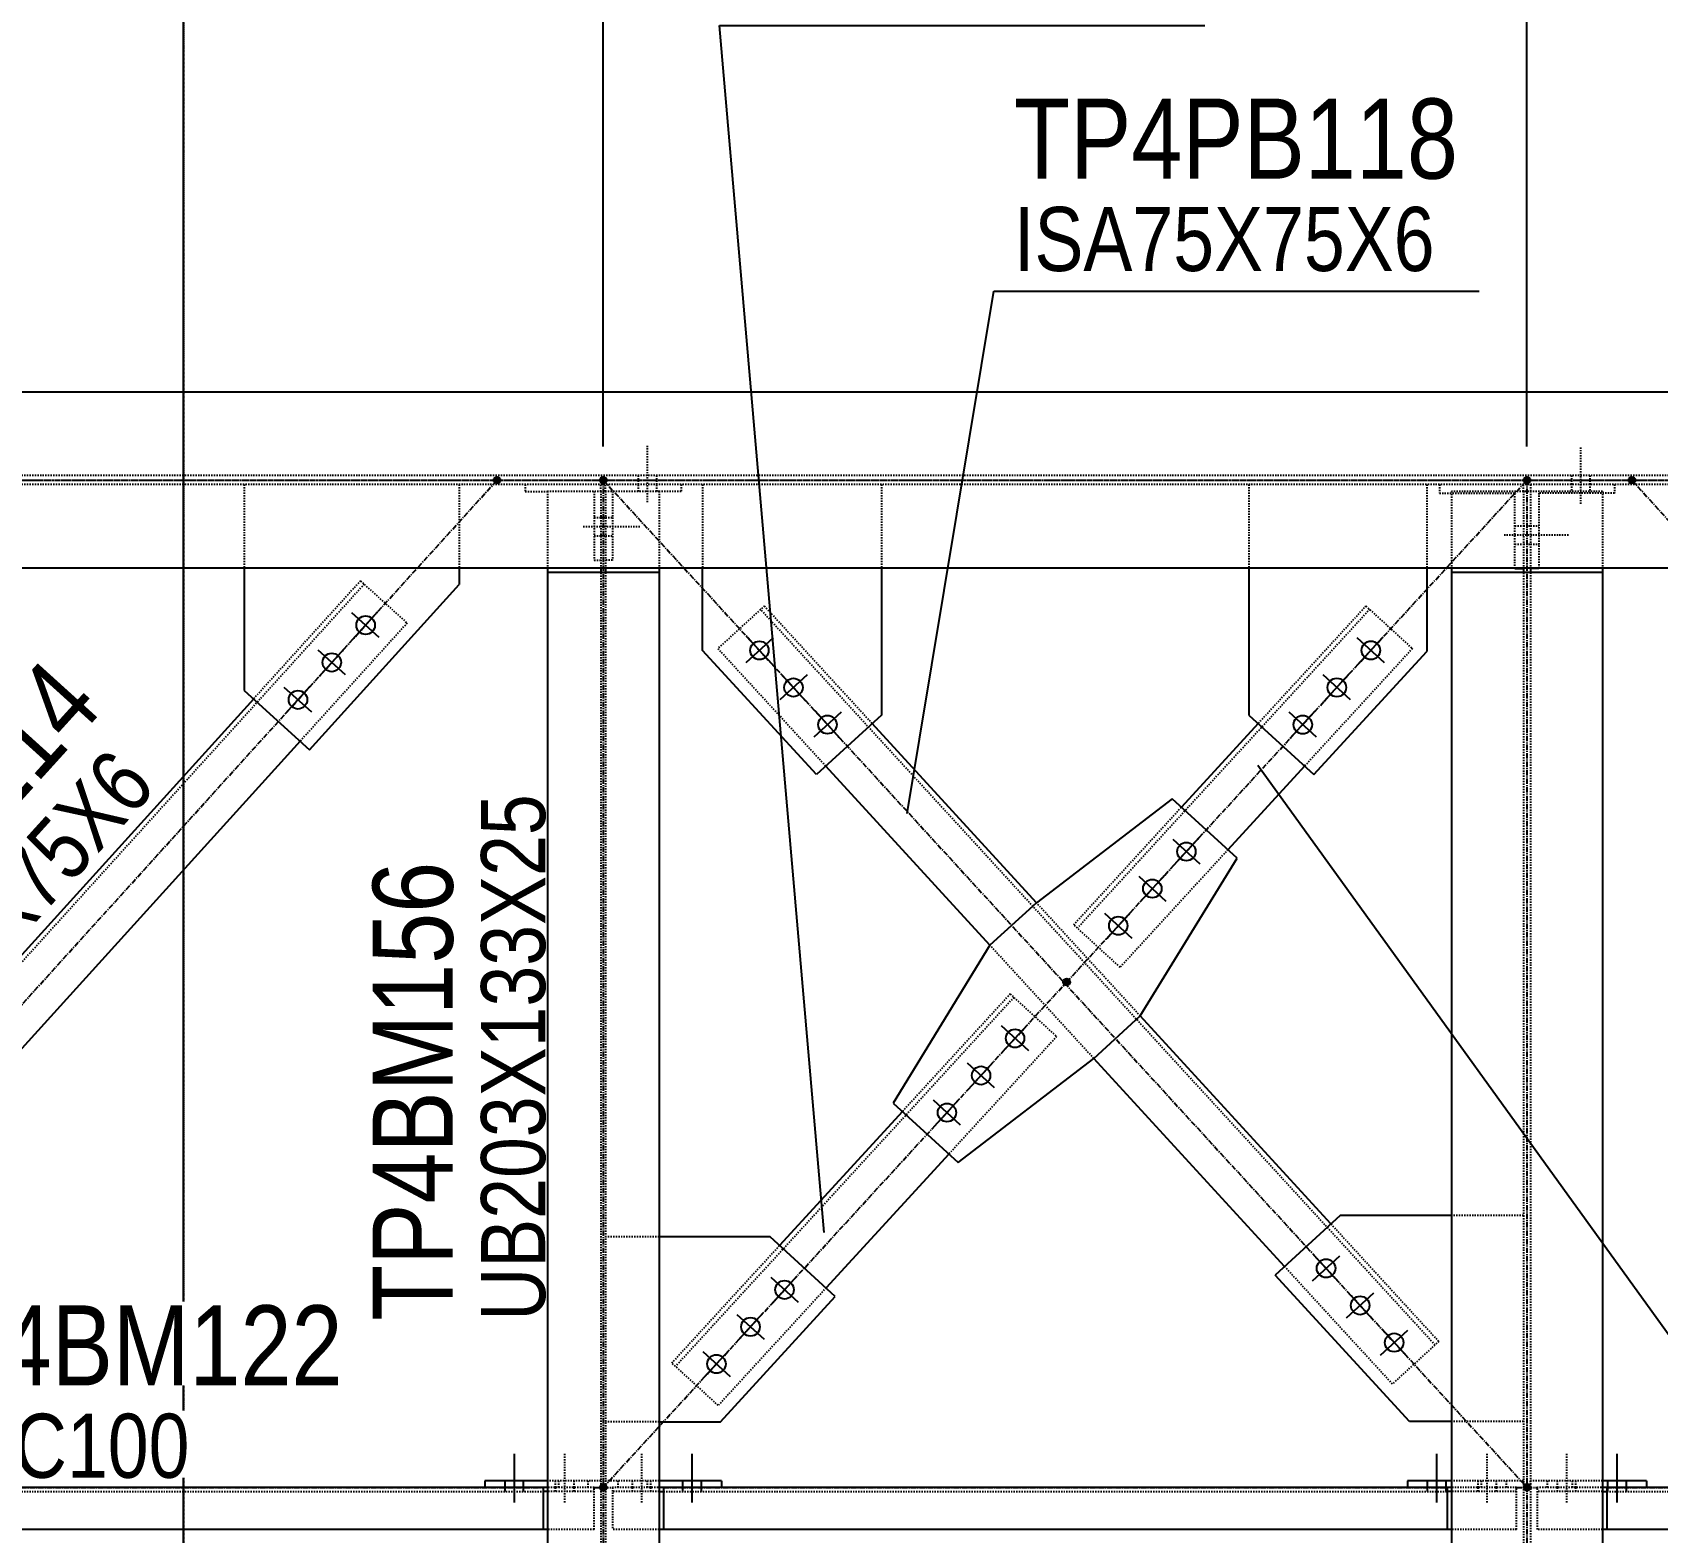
# Model space of a CAD drawing. Header units: millimetres. Extents: x 2102 to 21371, y 12217 to 26594.
# Drawn here: x 13452 to 15387, y 23067 to 24854 of the extents above; entities that cross this region are included whole.
import ezdxf

# ---------------------------------------------------------------- set-up
doc = ezdxf.new("R2010")
doc.units = ezdxf.units.MM
for name, pattern in [('CENTER', [12.7, 7.9375, -1.5875, 1.5875, -1.5875]), ('DXK_LINE_DOT2', [3.9198, 1.9599, -1.9599]), ('DXK_LINE_DOT3', [5.9187, 2.979, -0.9799, 0.9799, -0.9799]), ('DXK_LINE_DOT5', [7.8785, 2.979, -0.9799, 0.9799, -0.9799, 0.9799, -0.9799])]:
    doc.linetypes.add(name, pattern=pattern)
for name, color, linetype in [('1', 7, 'Continuous'), ('2', 7, 'Continuous'), ('4', 7, 'Continuous'), ('6', 7, 'Continuous'), ('7', 7, 'Continuous'), ('8', 7, 'Continuous')]:
    doc.layers.add(name, color=color, linetype=linetype)
doc.styles.add('Arial', font='arial.ttf', dxfattribs={"height": 0.2})
doc.styles.add('Arial Narrow', font='ARIALN.TTF', dxfattribs={"height": 0.2})

# ---------------------------------------------------------------- blocks, each defined once
blk = doc.blocks.new('GridLine-116860372-116908 - 114867')
at = {"layer": '2', "color": 7, "linetype": 'DXK_LINE_DOT5'}
blk.add_line((2535.4, 25070.8), (24512.1, 25070.8), dxfattribs=at)
blk = doc.blocks.new('Part-116860372-114888 - 114867')
at = {"layer": '1', "color": 6, "linetype": 'DXK_LINE_DOT2'}
for p, q in [((19851.4, 25077.6), (9958.1, 25077.6)), ((19851.4, 25064.1), (9958.1, 25064.1))]:
    blk.add_line(p, q, dxfattribs=at)
at = {"layer": '2', "color": 2, "linetype": 'Continuous'}
for p, q in [((12813.1, 25202.1), (19851.4, 25202.1)), ((19851.4, 24939.6), (12813.1, 24939.6))]:
    blk.add_line(p, q, dxfattribs=at)
at = {"layer": '4', "color": 4, "linetype": 'CENTER'}
blk.add_line((9575.6, 25070.8), (20200.6, 25070.8), dxfattribs=at)
blk = doc.blocks.new('Part-116860372-115483 - 114867')
at = {"layer": '1', "color": 6, "linetype": 'DXK_LINE_DOT2'}
for p, q in [((17830.9, 25064.1), (17830.9, 25054.1)), ((17955.9, 25064.1), (17955.9, 25051.6)), ((17955.9, 25051.6), (17843.4, 25051.6)), ((17843.4, 25051.6), (17843.4, 24939.6)), ((17830.9, 24939.6), (17830.9, 24939.1))]:
    blk.add_line(p, q, dxfattribs=at)
at = {"layer": '2', "color": 2, "linetype": 'Continuous'}
for p, q in [((17843.4, 24939.6), (17843.4, 24939.1)), ((17843.4, 24939.1), (17830.9, 24939.1))]:
    blk.add_line(p, q, dxfattribs=at)
blk = doc.blocks.new('Part-116860372-116084 - 114867')
at = {"layer": '1', "color": 6, "linetype": 'DXK_LINE_DOT2'}
for p, q in [((15915.8, 25064.1), (15915.8, 24939.6)), ((16236.1, 25064.1), (16236.1, 24939.6))]:
    blk.add_line(p, q, dxfattribs=at)
at = {"layer": '2', "color": 2, "linetype": 'Continuous'}
for p, q in [((15915.8, 24939.6), (15915.8, 24757.4)), ((16236.1, 24939.6), (16236.1, 24915.6)), ((16013.1, 24669.3), (16236.1, 24915.6)), ((15915.8, 24757.4), (16013.1, 24669.3))]:
    blk.add_line(p, q, dxfattribs=at)
blk = doc.blocks.new('Part-116860372-114968 - 114867')
at = {"layer": '4', "linetype": 'Continuous'}
for points in [[(16450.6, 25065.8, -1), (16450.6, 25075.8, -1)], [(16450.6, 22565.8, -1), (16450.6, 22575.8, -1)]]:
    blk.add_hatch(color=4, dxfattribs=at).paths.add_polyline_path(points)
at = {"layer": '1', "color": 6, "linetype": 'DXK_LINE_DOT2'}
for p, q in [((16367.3, 25054.1), (16367.3, 24939.6)), ((16533.8, 25054.1), (16367.3, 25054.1)), ((16447, 25054.1), (16447, 23580.8)), ((16454.1, 25054.1), (16454.1, 24939.6)), ((16533.8, 25054.1), (16533.8, 24939.6)), ((16454.1, 24933.3), (16454.1, 22680.6)), ((16447, 23580.8), (16447, 22680.6)), ((16367.3, 22674.4), (16367.3, 22585)), ((16447, 22674.4), (16447, 22585)), ((16454.1, 22674.4), (16454.1, 22585)), ((16533.8, 22674.4), (16533.8, 22585)), ((16533.8, 22585), (16367.3, 22585))]:
    blk.add_line(p, q, dxfattribs=at)
at = {"layer": '2', "color": 2, "linetype": 'Continuous'}
for p, q in [((16367.3, 24939.6), (16367.3, 22674.4)), ((16447, 24939.6), (16447, 24933.3)), ((16454.1, 24939.6), (16454.1, 24933.3)), ((16533.8, 24939.6), (16533.8, 22674.4)), ((16533.8, 24933.3), (16367.3, 24933.3)), ((16533.8, 22680.6), (16367.3, 22680.6)), ((16447, 22680.6), (16447, 22674.4)), ((16454.1, 22680.6), (16454.1, 22674.4))]:
    blk.add_line(p, q, dxfattribs=at)
at = {"layer": '4', "color": 4, "linetype": 'CENTER'}
blk.add_line((16450.6, 25070.8), (16450.6, 22570.8), dxfattribs=at)
at = {"layer": '4', "color": 4, "linetype": 'Continuous'}
for centre in [(16450.6, 25070.8), (16450.6, 22570.8)]:
    blk.add_circle(centre, 5, dxfattribs=at)
blk = doc.blocks.new('Part-116860372-114969 - 114867')
at = {"layer": '4', "linetype": 'Continuous'}
blk.add_hatch(color=4, dxfattribs=at).paths.add_polyline_path([(17825.6, 25065.8, -1), (17825.6, 25075.8, -1)])
at = {"layer": '1', "color": 6, "linetype": 'DXK_LINE_DOT2'}
for p, q in [((17713.1, 25054.1), (17713.1, 24933.3)), ((17938.1, 25054.1), (17713.1, 25054.1)), ((17820.2, 25054.1), (17820.2, 23975.8)), ((17830.9, 25054.1), (17830.9, 24939.6)), ((17938.1, 25054.1), (17938.1, 24939.6)), ((17830.9, 24933.3), (17830.9, 19233.3)), ((17820.2, 23975.8), (17820.2, 19233.3))]:
    blk.add_line(p, q, dxfattribs=at)
at = {"layer": '2', "color": 2, "linetype": 'Continuous'}
for p, q in [((17713.1, 24939.6), (17713.1, 19227.1)), ((17820.2, 24939.6), (17820.2, 24933.3)), ((17830.9, 24939.6), (17830.9, 24933.3)), ((17938.1, 24939.6), (17938.1, 19227.1)), ((17938.1, 24933.3), (17713.1, 24933.3))]:
    blk.add_line(p, q, dxfattribs=at)
at = {"layer": '4', "color": 4, "linetype": 'CENTER'}
blk.add_line((17825.6, 25070.8), (17825.6, 19070.8), dxfattribs=at)
at = {"layer": '4', "color": 4, "linetype": 'Continuous'}
blk.add_circle((17825.6, 25070.8), 5, dxfattribs=at)
blk = doc.blocks.new('Part-116860372-115061 - 114867')
at = {"layer": '4', "linetype": 'Continuous'}
for points in [[(15075.6, 23565.8, -1), (15075.6, 23575.8, -1)], [(16450.6, 23565.8, -1), (16450.6, 23575.8, -1)]]:
    blk.add_hatch(color=4, dxfattribs=at).paths.add_polyline_path(points)
at = {"layer": '1', "color": 6, "linetype": 'DXK_LINE_DOT2'}
for p, q in [((15165.1, 23570.8), (15089.1, 23570.8)), ((15089.1, 23508.3), (15089.1, 23570.8)), ((15158.8, 23564.6), (15089.1, 23564.6)), ((15165.1, 23564.6), (16361.1, 23564.6)), ((16437, 23570.8), (16361.1, 23570.8)), ((16437, 23564.6), (16367.3, 23564.6)), ((16437, 23508.3), (16437, 23570.8)), ((15158.8, 23508.3), (15089.1, 23508.3)), ((16437, 23508.3), (16367.3, 23508.3))]:
    blk.add_line(p, q, dxfattribs=at)
at = {"layer": '2', "color": 2, "linetype": 'Continuous'}
for p, q in [((15158.8, 23564.6), (15165.1, 23564.6)), ((16361.1, 23570.8), (15165.1, 23570.8)), ((15165.1, 23570.8), (15165.1, 23508.3)), ((16361.1, 23570.8), (16361.1, 23508.3)), ((16367.3, 23564.6), (16361.1, 23564.6)), ((16367.3, 23508.3), (15158.8, 23508.3))]:
    blk.add_line(p, q, dxfattribs=at)
at = {"layer": '4', "color": 4, "linetype": 'CENTER'}
for p, q in [((15075.6, 23570.8), (15089.1, 23570.8)), ((15165.1, 23570.8), (16361.1, 23570.8)), ((16437, 23570.8), (16450.6, 23570.8))]:
    blk.add_line(p, q, dxfattribs=at)
at = {"layer": '4', "color": 4, "linetype": 'Continuous'}
for centre in [(15075.6, 23570.8), (16450.6, 23570.8)]:
    blk.add_circle(centre, 5, dxfattribs=at)
blk = doc.blocks.new('Part-116860372-115062 - 114867')
at = {"layer": '4', "linetype": 'Continuous'}
for points in [[(16450.6, 23565.8, -1), (16450.6, 23575.8, -1)], [(17825.6, 23565.8, -1), (17825.6, 23575.8, -1)]]:
    blk.add_hatch(color=4, dxfattribs=at).paths.add_polyline_path(points)
at = {"layer": '1', "color": 6, "linetype": 'DXK_LINE_DOT2'}
for p, q in [((16464.1, 23570.8), (16464.1, 23508.3)), ((16540.1, 23570.8), (16464.1, 23570.8)), ((16533.8, 23564.6), (16464.1, 23564.6)), ((16540.1, 23564.6), (17706.8, 23564.6)), ((17810.2, 23570.8), (17706.8, 23570.8)), ((17810.2, 23564.6), (17713.1, 23564.6)), ((17810.2, 23508.3), (17810.2, 23570.8)), ((16533.8, 23508.3), (16464.1, 23508.3)), ((17810.2, 23508.3), (17713.1, 23508.3))]:
    blk.add_line(p, q, dxfattribs=at)
at = {"layer": '2', "color": 2, "linetype": 'Continuous'}
for p, q in [((16533.8, 23564.6), (16540.1, 23564.6)), ((17706.8, 23570.8), (16540.1, 23570.8)), ((16540.1, 23570.8), (16540.1, 23508.3)), ((17706.8, 23570.8), (17706.8, 23508.3)), ((17713.1, 23564.6), (17706.8, 23564.6)), ((17713.1, 23508.3), (16533.8, 23508.3))]:
    blk.add_line(p, q, dxfattribs=at)
at = {"layer": '4', "color": 4, "linetype": 'CENTER'}
for p, q in [((16450.6, 23570.8), (16464.1, 23570.8)), ((16540.1, 23570.8), (17706.8, 23570.8)), ((17810.2, 23570.8), (17825.6, 23570.8))]:
    blk.add_line(p, q, dxfattribs=at)
at = {"layer": '4', "color": 4, "linetype": 'Continuous'}
for centre in [(16450.6, 23570.8), (17825.6, 23570.8)]:
    blk.add_circle(centre, 5, dxfattribs=at)
blk = doc.blocks.new('Part-116860372-115063 - 114867')
at = {"layer": '4', "linetype": 'Continuous'}
for points in [[(17825.6, 23565.8, -1), (17825.6, 23575.8, -1)], [(19200.6, 23565.8, -1), (19200.6, 23575.8, -1)]]:
    blk.add_hatch(color=4, dxfattribs=at).paths.add_polyline_path(points)
at = {"layer": '1', "color": 6, "linetype": 'DXK_LINE_DOT2'}
for p, q in [((17944.3, 23570.8), (17841, 23570.8)), ((17841, 23508.3), (17841, 23570.8)), ((17938.1, 23564.6), (17841, 23564.6)), ((17944.3, 23564.6), (19111.1, 23564.6)), ((19187, 23570.8), (19111.1, 23570.8)), ((19187, 23564.6), (19117.3, 23564.6)), ((19187, 23508.3), (19187, 23570.8)), ((17938.1, 23508.3), (17841, 23508.3)), ((19187, 23508.3), (19111.1, 23508.3))]:
    blk.add_line(p, q, dxfattribs=at)
at = {"layer": '2', "color": 2, "linetype": 'Continuous'}
for p, q in [((17938.1, 23564.6), (17944.3, 23564.6)), ((19111.1, 23570.8), (17944.3, 23570.8)), ((17944.3, 23570.8), (17944.3, 23508.3)), ((19111.1, 23570.8), (19111.1, 23508.3)), ((19117.3, 23564.6), (19111.1, 23564.6)), ((19117.3, 23508.3), (17938.1, 23508.3))]:
    blk.add_line(p, q, dxfattribs=at)
at = {"layer": '4', "color": 4, "linetype": 'CENTER'}
for p, q in [((17825.6, 23570.8), (17841, 23570.8)), ((17944.3, 23570.8), (19111.1, 23570.8)), ((19187, 23570.8), (19200.6, 23570.8))]:
    blk.add_line(p, q, dxfattribs=at)
at = {"layer": '4', "color": 4, "linetype": 'Continuous'}
for centre in [(17825.6, 23570.8), (19200.6, 23570.8)]:
    blk.add_circle(centre, 5, dxfattribs=at)
blk = doc.blocks.new('Part-116860372-115088 - 114867')
at = {"layer": '4', "linetype": 'Continuous'}
for points in [[(17981.8, 25065.8, -1), (17981.8, 25075.8, -1)], [(19200.6, 23722.1, -1), (19200.6, 23732.1, -1)]]:
    blk.add_hatch(color=4, dxfattribs=at).paths.add_polyline_path(points)
at = {"layer": '1', "color": 6, "linetype": 'DXK_LINE_DOT2'}
for p, q in [((18185.4, 24920.8), (18115.9, 24857.9)), ((19093, 23908.9), (18179.8, 24915.8)), ((18344.9, 24744.9), (18185.4, 24920.8)), ((18275.5, 24681.9), (18115.9, 24857.9)), ((19098.6, 23914), (18939, 24089.9)), ((19029.1, 23851), (18869.6, 24026.9)), ((19098.6, 23914), (19029.1, 23851))]:
    blk.add_line(p, q, dxfattribs=at)
at = {"layer": '2', "color": 2, "linetype": 'Continuous'}
for p, q in [((18939, 24089.9), (18344.9, 24744.9)), ((18869.6, 24026.9), (18275.5, 24681.9))]:
    blk.add_line(p, q, dxfattribs=at)
at = {"layer": '4', "color": 4, "linetype": 'CENTER'}
blk.add_line((17981.8, 25070.8), (19200.6, 23727.1), dxfattribs=at)
at = {"layer": '4', "color": 4, "linetype": 'Continuous'}
for centre in [(17981.8, 25070.8), (19200.6, 23727.1)]:
    blk.add_circle(centre, 5, dxfattribs=at)
blk = doc.blocks.new('Part-116860372-115089 - 114867')
at = {"layer": '4', "linetype": 'Continuous'}
for points in [[(17140.4, 24318.4, -1), (17140.4, 24328.4, -1)], [(16450.6, 23565.8, -1), (16450.6, 23575.8, -1)]]:
    blk.add_hatch(color=4, dxfattribs=at).paths.add_polyline_path(points)
at = {"layer": '1', "color": 6, "linetype": 'DXK_LINE_DOT2'}
for p, q in [((17061.8, 24300.5), (16558.1, 23751)), ((17056.2, 24305.6), (16895.8, 24130.5)), ((17056.2, 24305.6), (17125.4, 24242.2)), ((17125.4, 24242.2), (16964.9, 24067.1)), ((16552.6, 23756.1), (16713.1, 23931.2)), ((16782.2, 23867.8), (16621.7, 23692.8)), ((16621.7, 23692.8), (16552.6, 23756.1))]:
    blk.add_line(p, q, dxfattribs=at)
at = {"layer": '2', "color": 2, "linetype": 'Continuous'}
for p, q in [((16895.8, 24130.5), (16713.1, 23931.2)), ((16964.9, 24067.1), (16782.2, 23867.8))]:
    blk.add_line(p, q, dxfattribs=at)
at = {"layer": '4', "color": 4, "linetype": 'CENTER'}
blk.add_line((16450.6, 23570.8), (17140.4, 24323.4), dxfattribs=at)
at = {"layer": '4', "color": 4, "linetype": 'Continuous'}
for centre in [(17140.4, 24323.4), (16450.6, 23570.8)]:
    blk.add_circle(centre, 5, dxfattribs=at)
blk = doc.blocks.new('Part-116860372-115090 - 114867')
at = {"layer": '4', "linetype": 'Continuous'}
for points in [[(16450.6, 25065.8, -1), (16450.6, 25075.8, -1)], [(17825.6, 23565.8, -1), (17825.6, 23575.8, -1)]]:
    blk.add_hatch(color=4, dxfattribs=at).paths.add_polyline_path(points)
at = {"layer": '1', "color": 6, "linetype": 'DXK_LINE_DOT2'}
for p, q in [((16690.3, 24883.3), (16621.2, 24820)), ((17688.8, 23782.9), (16684.7, 24878.3)), ((16850.8, 24708.3), (16690.3, 24883.3)), ((16781.7, 24644.9), (16621.2, 24820)), ((17249.9, 24272.8), (17095.4, 24441.4)), ((17180.8, 24209.5), (17026.2, 24378.1)), ((17694.3, 23788), (17533.8, 23963.1)), ((17625.2, 23724.7), (17464.7, 23899.7)), ((17694.3, 23788), (17625.2, 23724.7))]:
    blk.add_line(p, q, dxfattribs=at)
at = {"layer": '2', "color": 2, "linetype": 'Continuous'}
for p, q in [((17095.4, 24441.4), (16850.8, 24708.3)), ((17026.2, 24378.1), (16781.7, 24644.9)), ((17533.8, 23963.1), (17249.9, 24272.8)), ((17464.7, 23899.7), (17180.8, 24209.5))]:
    blk.add_line(p, q, dxfattribs=at)
at = {"layer": '4', "color": 4, "linetype": 'CENTER'}
blk.add_line((16450.6, 25070.8), (17825.6, 23570.8), dxfattribs=at)
at = {"layer": '4', "color": 4, "linetype": 'Continuous'}
for centre in [(16450.6, 25070.8), (17825.6, 23570.8)]:
    blk.add_circle(centre, 5, dxfattribs=at)
blk = doc.blocks.new('Part-116860372-115091 - 114867')
at = {"layer": '4', "linetype": 'Continuous'}
for points in [[(16292.4, 25065.8, -1), (16292.4, 25075.8, -1)], [(15075.6, 23722.1, -1), (15075.6, 23732.1, -1)]]:
    blk.add_hatch(color=4, dxfattribs=at).paths.add_polyline_path(points)
at = {"layer": '1', "color": 6, "linetype": 'DXK_LINE_DOT2'}
for p, q in [((16094.6, 24915.8), (15183.1, 23909.2)), ((16089.1, 24920.8), (15929.7, 24744.8)), ((16089.1, 24920.8), (16158.6, 24857.9)), ((16158.6, 24857.9), (15999.2, 24681.9)), ((15177.6, 23914.2), (15337, 24090.3)), ((15406.5, 24027.3), (15247.1, 23851.3)), ((15247.1, 23851.3), (15177.6, 23914.2))]:
    blk.add_line(p, q, dxfattribs=at)
at = {"layer": '2', "color": 2, "linetype": 'Continuous'}
for p, q in [((15929.7, 24744.8), (15337, 24090.3)), ((15999.2, 24681.9), (15406.5, 24027.3))]:
    blk.add_line(p, q, dxfattribs=at)
at = {"layer": '4', "color": 4, "linetype": 'CENTER'}
blk.add_line((15075.6, 23727.1), (16292.4, 25070.8), dxfattribs=at)
at = {"layer": '4', "color": 4, "linetype": 'Continuous'}
for centre in [(16292.4, 25070.8), (15075.6, 23727.1)]:
    blk.add_circle(centre, 5, dxfattribs=at)
blk = doc.blocks.new('Bolt-116860372-115712 - 114867')
at = {"layer": '1', "color": 1, "linetype": 'DXK_LINE_DOT2'}
for p, q in [((17884.7, 23548.3), (17884.7, 23620.8)), ((17871, 23570.8), (17871, 23580.8)), ((17871, 23564.6), (17871, 23570.8)), ((17898.5, 23570.8), (17898.5, 23580.8)), ((17898.5, 23564.6), (17898.5, 23570.8))]:
    blk.add_line(p, q, dxfattribs=at)
at = {"layer": '2', "color": 1, "linetype": 'Continuous'}
for p, q in [((17959.7, 23548.3), (17959.7, 23620.8)), ((17946, 23570.8), (17946, 23580.8)), ((17946, 23564.6), (17946, 23570.8)), ((17973.5, 23570.8), (17973.5, 23580.8)), ((17973.5, 23564.6), (17973.5, 23570.8))]:
    blk.add_line(p, q, dxfattribs=at)
blk = doc.blocks.new('Part-116860372-116210 - 114867')
at = {"layer": '4', "linetype": 'Continuous'}
for points in [[(17825.6, 25065.8, -1), (17825.6, 25075.8, -1)], [(17140.4, 24318.4, -1), (17140.4, 24328.4, -1)]]:
    blk.add_hatch(color=4, dxfattribs=at).paths.add_polyline_path(points)
at = {"layer": '1', "color": 6, "linetype": 'DXK_LINE_DOT2'}
for p, q in [((17591.4, 24878.3), (17156.3, 24403.6)), ((17585.9, 24883.3), (17425.4, 24708.3)), ((17585.9, 24883.3), (17655, 24820)), ((17655, 24820), (17494.5, 24644.9)), ((17150.8, 24408.7), (17311.3, 24583.8)), ((17380.4, 24520.4), (17219.9, 24345.4)), ((17219.9, 24345.4), (17150.8, 24408.7))]:
    blk.add_line(p, q, dxfattribs=at)
at = {"layer": '2', "color": 2, "linetype": 'Continuous'}
for p, q in [((17425.4, 24708.3), (17311.3, 24583.8)), ((17494.5, 24644.9), (17380.4, 24520.4))]:
    blk.add_line(p, q, dxfattribs=at)
at = {"layer": '4', "color": 4, "linetype": 'CENTER'}
blk.add_line((17140.4, 24323.4), (17825.6, 25070.8), dxfattribs=at)
at = {"layer": '4', "color": 4, "linetype": 'Continuous'}
for centre in [(17825.6, 25070.8), (17140.4, 24323.4)]:
    blk.add_circle(centre, 5, dxfattribs=at)
blk = doc.blocks.new('Part-116860372-116202 - 114867')
at = {"layer": '1', "color": 6, "linetype": 'DXK_LINE_DOT2'}
for p, q in [((16598.5, 25064.1), (16598.5, 24939.6)), ((16864.6, 25064.1), (16864.6, 24939.6))]:
    blk.add_line(p, q, dxfattribs=at)
at = {"layer": '2', "color": 2, "linetype": 'Continuous'}
for p, q in [((16598.5, 24817), (16598.5, 24939.6)), ((16864.6, 24939.6), (16864.6, 24720.9)), ((16767.8, 24632.2), (16598.5, 24817)), ((16864.6, 24720.9), (16767.8, 24632.2))]:
    blk.add_line(p, q, dxfattribs=at)
blk = doc.blocks.new('Part-116860372-115468 - 114867')
at = {"layer": '1', "color": 6, "linetype": 'DXK_LINE_DOT2'}
for p, q in [((16334.5, 25064.1), (16334.5, 25054.1)), ((16447, 25054.1), (16447, 25064.1)), ((16334.5, 25054.1), (16367.3, 25054.1)), ((16437, 25054.1), (16437, 24951.6)), ((16437, 24951.6), (16447, 24951.6))]:
    blk.add_line(p, q, dxfattribs=at)
blk = doc.blocks.new('Part-116860372-115484 - 114867')
at = {"layer": '1', "color": 6, "linetype": 'DXK_LINE_DOT2'}
for p, q in [((17695.2, 25064.1), (17695.2, 25051.6)), ((17820.2, 25054.1), (17820.2, 25064.1)), ((17695.2, 25051.6), (17807.7, 25051.6)), ((17807.7, 24939.1), (17807.7, 25051.6))]:
    blk.add_line(p, q, dxfattribs=at)
at = {"layer": '2', "color": 2, "linetype": 'Continuous'}
for p, q in [((17807.7, 24939.6), (17807.7, 24939.1)), ((17807.7, 24939.1), (17820.2, 24939.1))]:
    blk.add_line(p, q, dxfattribs=at)
blk = doc.blocks.new('Bolt-116860372-115486 - 114867')
at = {"layer": '1', "color": 1, "linetype": 'DXK_LINE_DOT2'}
for p, q in [((17905.9, 25035.3), (17905.9, 25120.3)), ((17892.2, 25064.1), (17892.2, 25077.6)), ((17892.2, 25051.6), (17892.2, 25064.1)), ((17919.7, 25064.1), (17919.7, 25077.6)), ((17919.7, 25051.6), (17919.7, 25064.1))]:
    blk.add_line(p, q, dxfattribs=at)
blk = doc.blocks.new('Part-116860372-115467 - 114867')
at = {"layer": '1', "color": 6, "linetype": 'DXK_LINE_DOT2'}
for p, q in [((16454.1, 25054.1), (16454.1, 25064.1)), ((16566.6, 25064.1), (16566.6, 25054.1)), ((16464.1, 25054.1), (16464.1, 24951.6)), ((16566.6, 25054.1), (16533.8, 25054.1)), ((16464.1, 24951.6), (16454.1, 24951.6))]:
    blk.add_line(p, q, dxfattribs=at)
blk = doc.blocks.new('Bolt-116860372-115469 - 114867')
at = {"layer": '1', "color": 1, "linetype": 'DXK_LINE_DOT2'}
for p, q in [((16437, 25015.3), (16447, 25015.3)), ((16447, 25015.3), (16454.1, 25015.3)), ((16454.1, 25015.3), (16464.1, 25015.3)), ((16420.8, 25001.6), (16505.8, 25001.6)), ((16437, 24987.8), (16447, 24987.8)), ((16447, 24987.8), (16454.1, 24987.8)), ((16454.1, 24987.8), (16464.1, 24987.8))]:
    blk.add_line(p, q, dxfattribs=at)
blk = doc.blocks.new('Bolt-116860372-115479 - 114867')
at = {"layer": '1', "color": 1, "linetype": 'DXK_LINE_DOT2'}
for p, q in [((16516.6, 25037.8), (16516.6, 25122.8)), ((16502.9, 25064.1), (16502.9, 25077.6)), ((16502.9, 25054.1), (16502.9, 25064.1)), ((16530.4, 25064.1), (16530.4, 25077.6)), ((16530.4, 25054.1), (16530.4, 25064.1))]:
    blk.add_line(p, q, dxfattribs=at)
blk = doc.blocks.new('Bolt-116860372-115485 - 114867')
at = {"layer": '1', "color": 1, "linetype": 'DXK_LINE_DOT2'}
for p, q in [((17791.4, 24989.1), (17888.9, 24989.1)), ((17807.7, 25002.8), (17820.2, 25002.8)), ((17820.2, 25002.8), (17830.9, 25002.8)), ((17830.9, 25002.8), (17843.4, 25002.8)), ((17807.7, 24975.3), (17820.2, 24975.3)), ((17820.2, 24975.3), (17830.9, 24975.3)), ((17830.9, 24975.3), (17843.4, 24975.3))]:
    blk.add_line(p, q, dxfattribs=at)
blk = doc.blocks.new('Part-116860372-115703 - 114867')
at = {"layer": '1', "color": 6, "linetype": 'DXK_LINE_DOT2'}
for p, q in [((16533.8, 23580.8), (16454.1, 23580.8)), ((16472.9, 23570.8), (16472.9, 23580.8)), ((16516.6, 23570.8), (16516.6, 23580.8))]:
    blk.add_line(p, q, dxfattribs=at)
at = {"layer": '2', "color": 2, "linetype": 'Continuous'}
for p, q in [((16626.6, 23580.8), (16533.8, 23580.8)), ((16540.1, 23570.8), (16533.8, 23570.8)), ((16626.6, 23580.8), (16626.6, 23570.8))]:
    blk.add_line(p, q, dxfattribs=at)
blk = doc.blocks.new('Bolt-116860372-115704 - 114867')
at = {"layer": '1', "color": 1, "linetype": 'DXK_LINE_DOT2'}
for p, q in [((16507.9, 23548.3), (16507.9, 23620.8)), ((16494.1, 23570.8), (16494.1, 23580.8)), ((16494.1, 23564.6), (16494.1, 23570.8)), ((16521.6, 23570.8), (16521.6, 23580.8)), ((16521.6, 23564.6), (16521.6, 23570.8))]:
    blk.add_line(p, q, dxfattribs=at)
at = {"layer": '2', "color": 1, "linetype": 'Continuous'}
for p, q in [((16582.9, 23548.3), (16582.9, 23620.8)), ((16569.1, 23570.8), (16569.1, 23580.8)), ((16569.1, 23564.6), (16569.1, 23570.8)), ((16596.6, 23570.8), (16596.6, 23580.8)), ((16596.6, 23564.6), (16596.6, 23570.8))]:
    blk.add_line(p, q, dxfattribs=at)
blk = doc.blocks.new('Part-116860372-115707 - 114867')
at = {"layer": '1', "color": 6, "linetype": 'DXK_LINE_DOT2'}
for p, q in [((16447, 23580.8), (16367.3, 23580.8)), ((16384.5, 23570.8), (16384.5, 23580.8)), ((16428.3, 23570.8), (16428.3, 23580.8))]:
    blk.add_line(p, q, dxfattribs=at)
at = {"layer": '2', "color": 2, "linetype": 'Continuous'}
for p, q in [((16367.3, 23580.8), (16274.5, 23580.8)), ((16274.5, 23580.8), (16274.5, 23570.8)), ((16367.3, 23570.8), (16361.1, 23570.8))]:
    blk.add_line(p, q, dxfattribs=at)
blk = doc.blocks.new('Bolt-116860372-115708 - 114867')
at = {"layer": '1', "color": 1, "linetype": 'DXK_LINE_DOT2'}
for p, q in [((16393.3, 23548.3), (16393.3, 23620.8)), ((16379.5, 23570.8), (16379.5, 23580.8)), ((16379.5, 23564.6), (16379.5, 23570.8)), ((16407, 23570.8), (16407, 23580.8)), ((16407, 23564.6), (16407, 23570.8))]:
    blk.add_line(p, q, dxfattribs=at)
at = {"layer": '2', "color": 1, "linetype": 'Continuous'}
for p, q in [((16318.3, 23548.3), (16318.3, 23620.8)), ((16304.5, 23570.8), (16304.5, 23580.8)), ((16304.5, 23564.6), (16304.5, 23570.8)), ((16332, 23570.8), (16332, 23580.8)), ((16332, 23564.6), (16332, 23570.8))]:
    blk.add_line(p, q, dxfattribs=at)
blk = doc.blocks.new('Part-116860372-115709 - 114867')
at = {"layer": '1', "color": 6, "linetype": 'DXK_LINE_DOT2'}
for p, q in [((17820.2, 23580.8), (17713.1, 23580.8)), ((17757.7, 23570.8), (17757.7, 23580.8)), ((17795.2, 23570.8), (17795.2, 23580.8)), ((17820.2, 23580.8), (17820.2, 23570.8))]:
    blk.add_line(p, q, dxfattribs=at)
at = {"layer": '2', "color": 2, "linetype": 'Continuous'}
for p, q in [((17713.1, 23580.8), (17647.7, 23580.8)), ((17647.7, 23580.8), (17647.7, 23570.8)), ((17713.1, 23570.8), (17706.8, 23570.8))]:
    blk.add_line(p, q, dxfattribs=at)
blk = doc.blocks.new('Bolt-116860372-115710 - 114867')
at = {"layer": '1', "color": 1, "linetype": 'DXK_LINE_DOT2'}
for p, q in [((17766.4, 23548.3), (17766.4, 23620.8)), ((17752.7, 23570.8), (17752.7, 23580.8)), ((17752.7, 23564.6), (17752.7, 23570.8)), ((17780.2, 23570.8), (17780.2, 23580.8)), ((17780.2, 23564.6), (17780.2, 23570.8))]:
    blk.add_line(p, q, dxfattribs=at)
at = {"layer": '2', "color": 1, "linetype": 'Continuous'}
for p, q in [((17691.4, 23548.3), (17691.4, 23620.8)), ((17677.7, 23570.8), (17677.7, 23580.8)), ((17677.7, 23564.6), (17677.7, 23570.8)), ((17705.2, 23570.8), (17705.2, 23580.8)), ((17705.2, 23564.6), (17705.2, 23570.8))]:
    blk.add_line(p, q, dxfattribs=at)
blk = doc.blocks.new('Part-116860372-115711 - 114867')
at = {"layer": '1', "color": 6, "linetype": 'DXK_LINE_DOT2'}
for p, q in [((17831, 23570.8), (17831, 23580.8)), ((17938.1, 23580.8), (17831, 23580.8)), ((17856, 23570.8), (17856, 23580.8)), ((17893.5, 23570.8), (17893.5, 23580.8))]:
    blk.add_line(p, q, dxfattribs=at)
at = {"layer": '2', "color": 2, "linetype": 'Continuous'}
for p, q in [((18003.5, 23580.8), (17938.1, 23580.8)), ((17944.3, 23570.8), (17938.1, 23570.8)), ((18003.5, 23580.8), (18003.5, 23570.8))]:
    blk.add_line(p, q, dxfattribs=at)
blk = doc.blocks.new('Bolt-116860372-116085 - 114867')
at = {"layer": '2', "color": 1, "linetype": 'Continuous'}
for p, q in [((16117.2, 24836.4), (16076.4, 24873.3)), ((16078.3, 24834.5), (16115.2, 24875.2)), ((16028, 24778.9), (16064.9, 24819.6)), ((16066.8, 24780.8), (16026, 24817.7)), ((16016.5, 24725.2), (15975.7, 24762.1)), ((15977.6, 24723.3), (16014.5, 24764))]:
    blk.add_line(p, q, dxfattribs=at)
for centre in [(16096.8, 24854.8), (16046.4, 24799.3), (15996.1, 24743.7)]:
    blk.add_circle(centre, 13.8, dxfattribs=at)
blk = doc.blocks.new('Bolt-116860372-116203 - 114867')
at = {"layer": '2', "color": 1, "linetype": 'Continuous'}
for p, q in [((16703.3, 24835.9), (16662.7, 24798.7)), ((16701.6, 24797), (16664.4, 24837.6)), ((16753.9, 24780.6), (16713.4, 24743.4)), ((16752.2, 24741.7), (16715.1, 24782.3)), ((16804.6, 24725.3), (16764.1, 24688.1)), ((16802.9, 24686.5), (16765.8, 24727))]:
    blk.add_line(p, q, dxfattribs=at)
for centre in [(16683, 24817.3), (16733.7, 24762), (16784.3, 24706.7)]:
    blk.add_circle(centre, 13.7, dxfattribs=at)
blk = doc.blocks.new('Part-116860372-116205 - 114867')
at = {"layer": '1', "color": 6, "linetype": 'DXK_LINE_DOT2'}
for p, q in [((16533.8, 23943.8), (16454.1, 23943.8)), ((16533.8, 23668.5), (16454.1, 23668.5))]:
    blk.add_line(p, q, dxfattribs=at)
at = {"layer": '2', "color": 2, "linetype": 'Continuous'}
for p, q in [((16699.2, 23943.8), (16533.8, 23943.8)), ((16796, 23855.2), (16699.2, 23943.8)), ((16625.2, 23668.5), (16796, 23855.2)), ((16533.8, 23668.5), (16625.2, 23668.5))]:
    blk.add_line(p, q, dxfattribs=at)
blk = doc.blocks.new('Bolt-116860372-116206 - 114867')
at = {"layer": '2', "color": 1, "linetype": 'Continuous'}
for p, q in [((16700.1, 23883.7), (16740.6, 23846.6)), ((16738.9, 23885.4), (16701.8, 23844.9)), ((16649.4, 23828.4), (16689.9, 23791.3)), ((16688.3, 23830.1), (16651.1, 23789.6)), ((16598.7, 23773.2), (16639.3, 23736)), ((16637.6, 23774.8), (16600.4, 23734.3))]:
    blk.add_line(p, q, dxfattribs=at)
for centre in [(16720.4, 23865.1), (16669.7, 23809.9), (16619, 23754.6)]:
    blk.add_circle(centre, 13.8, dxfattribs=at)
blk = doc.blocks.new('Part-116860372-116208 - 114867')
at = {"layer": '1', "color": 6, "linetype": 'DXK_LINE_DOT2'}
for p, q in [((17820.2, 23975.8), (17713.1, 23975.8)), ((17820.2, 23668.8), (17713.1, 23668.8))]:
    blk.add_line(p, q, dxfattribs=at)
at = {"layer": '2', "color": 2, "linetype": 'Continuous'}
for p, q in [((17547.7, 23975.8), (17450.9, 23887.1)), ((17713.1, 23975.8), (17547.7, 23975.8)), ((17650.9, 23668.8), (17450.9, 23887.1)), ((17713.1, 23668.8), (17650.9, 23668.8))]:
    blk.add_line(p, q, dxfattribs=at)
blk = doc.blocks.new('Bolt-116860372-116209 - 114867')
at = {"layer": '2', "color": 1, "linetype": 'Continuous'}
for p, q in [((17506.3, 23878.5), (17546.8, 23915.6)), ((17508, 23917.3), (17545.1, 23876.8)), ((17557, 23823.2), (17597.5, 23860.3)), ((17558.6, 23862), (17595.8, 23821.5)), ((17607.6, 23767.9), (17648.2, 23805.1)), ((17609.3, 23806.7), (17646.5, 23766.2))]:
    blk.add_line(p, q, dxfattribs=at)
for centre in [(17526.5, 23897.1), (17577.2, 23841.8), (17627.9, 23786.5)]:
    blk.add_circle(centre, 13.8, dxfattribs=at)
blk = doc.blocks.new('Part-116860372-116212 - 114867')
at = {"layer": '1', "color": 6, "linetype": 'DXK_LINE_DOT2'}
for p, q in [((17411.6, 25064.1), (17411.6, 24939.6)), ((17676.4, 25064.1), (17676.4, 24939.6))]:
    blk.add_line(p, q, dxfattribs=at)
at = {"layer": '2', "color": 2, "linetype": 'Continuous'}
for p, q in [((17411.6, 24939.6), (17411.6, 24720.9)), ((17676.4, 24939.6), (17676.4, 24815.7)), ((17508.3, 24632.2), (17676.4, 24815.7)), ((17411.6, 24720.9), (17508.3, 24632.2))]:
    blk.add_line(p, q, dxfattribs=at)
blk = doc.blocks.new('Bolt-116860372-116213 - 114867')
at = {"layer": '2', "color": 1, "linetype": 'Continuous'}
for p, q in [((17613.4, 24798.7), (17572.9, 24835.9)), ((17574.6, 24797), (17611.7, 24837.6)), ((17562.8, 24743.4), (17522.2, 24780.6)), ((17523.9, 24741.7), (17561.1, 24782.3)), ((17512.1, 24688.1), (17471.5, 24725.3)), ((17473.2, 24686.5), (17510.4, 24727))]:
    blk.add_line(p, q, dxfattribs=at)
for centre in [(17593.2, 24817.3), (17542.5, 24762), (17491.8, 24706.7)]:
    blk.add_circle(centre, 13.8, dxfattribs=at)
blk = doc.blocks.new('Part-116860372-116215 - 114867')
at = {"layer": '2', "color": 2, "linetype": 'Continuous'}
for p, q in [((17297.5, 24596.4), (17095.4, 24441.4)), ((17394.2, 24507.8), (17297.5, 24596.4)), ((17249.9, 24272.8), (17394.2, 24507.8)), ((17095.4, 24441.4), (17026.2, 24378.1)), ((17026.2, 24378.1), (16881.9, 24143.2)), ((17180.8, 24209.5), (17249.9, 24272.8)), ((16978.7, 24054.5), (17180.8, 24209.5)), ((16881.9, 24143.2), (16978.7, 24054.5))]:
    blk.add_line(p, q, dxfattribs=at)
blk = doc.blocks.new('Bolt-116860372-116216 - 114867')
at = {"layer": '2', "color": 1, "linetype": 'Continuous'}
for p, q in [((17083.8, 24220.9), (17043.3, 24258.1)), ((17045, 24219.3), (17082.1, 24259.8)), ((17033.1, 24165.7), (16992.6, 24202.8)), ((16994.3, 24164), (17031.4, 24204.5)), ((16982.5, 24110.4), (16941.9, 24147.5)), ((16943.6, 24108.7), (16980.8, 24149.2))]:
    blk.add_line(p, q, dxfattribs=at)
for centre in [(17063.5, 24239.5), (17012.9, 24184.2), (16962.2, 24129)]:
    blk.add_circle(centre, 13.7, dxfattribs=at)
blk = doc.blocks.new('Bolt-116860372-116217 - 114867')
at = {"layer": '2', "color": 1, "linetype": 'Continuous'}
for p, q in [((17298.3, 24536.3), (17338.8, 24499.2)), ((17337.2, 24538), (17300, 24497.5)), ((17247.6, 24481), (17288.2, 24443.9)), ((17286.5, 24482.7), (17249.3, 24442.2)), ((17196.9, 24425.8), (17237.5, 24388.6)), ((17235.8, 24427.4), (17198.6, 24386.9))]:
    blk.add_line(p, q, dxfattribs=at)
for centre in [(17318.6, 24517.7), (17267.9, 24462.5), (17217.2, 24407.2)]:
    blk.add_circle(centre, 13.7, dxfattribs=at)
blk = doc.blocks.new('Line-116860372-126572 - 114867')
at = {"layer": '7', "color": 1, "linetype": 'DXK_LINE_DOT3'}
blk.add_line((15825.6, 27113.6), (15825.6, 12210.8), dxfattribs=at)
blk = doc.blocks.new('StraightDimension-116860372-120171 - 114867')
at = {"layer": '6', "color": 3, "linetype": 'Continuous'}
blk.add_line((15825.6, 22745.8), (15825.6, 26716.1), dxfattribs=at)
blk = doc.blocks.new('StraightDimension-116860372-120170 - 114867')
at = {"layer": '6', "color": 3, "linetype": 'Continuous'}
blk.add_line((15825.6, 22745.8), (15825.6, 26716.1), dxfattribs=at)
blk = doc.blocks.new('StraightDimension-116860372-121915 - 114867')
at = {"layer": '6', "color": 3, "linetype": 'Continuous'}
for p, q in [((17825.6, 25120.8), (17825.6, 26240.9)), ((19200.6, 25120.8), (19200.6, 26240.9)), ((17855.6, 26150.9), (17795.6, 26090.9)), ((19170.6, 26090.9), (19230.6, 26150.9)), ((17825.6, 26120.9), (19200.6, 26120.9))]:
    blk.add_line(p, q, dxfattribs=at)
at = {"color": 0}
blk.add_wipeout([(18765.4, 26135.9), (18765.4, 26345.9), (18260.7, 26345.9), (18260.7, 26135.9)], dxfattribs=at).dxf.layer = '6'
at = {"layer": '6', "color": 7, "style": 'Arial'}
blk.add_text('1100', height=143.26, dxfattribs=at).set_placement((18290.7, 26165.9))
blk = doc.blocks.new('StraightDimension-116860372-121916 - 114867')
at = {"layer": '6', "color": 3, "linetype": 'Continuous'}
for p, q in [((16450.6, 25120.8), (16450.6, 26240.9)), ((17825.6, 25120.8), (17825.6, 26240.9)), ((16480.6, 26150.9), (16420.6, 26090.9)), ((17795.6, 26090.9), (17855.6, 26150.9)), ((16450.6, 26120.9), (17825.6, 26120.9))]:
    blk.add_line(p, q, dxfattribs=at)
at = {"color": 0}
blk.add_wipeout([(17390.4, 26135.9), (17390.4, 26345.9), (16885.7, 26345.9), (16885.7, 26135.9)], dxfattribs=at).dxf.layer = '6'
at = {"layer": '6', "color": 7, "style": 'Arial'}
blk.add_text('1100', height=143.26, dxfattribs=at).set_placement((16915.7, 26165.9))
blk = doc.blocks.new('StraightDimension-116860372-121917 - 114867')
at = {"layer": '6', "color": 3, "linetype": 'Continuous'}
for p, q in [((15075.6, 25120.8), (15075.6, 26240.9)), ((16450.6, 25120.8), (16450.6, 26240.9)), ((15105.6, 26150.9), (15045.6, 26090.9)), ((16420.6, 26090.9), (16480.6, 26150.9)), ((15075.6, 26120.9), (16450.6, 26120.9))]:
    blk.add_line(p, q, dxfattribs=at)
at = {"color": 0}
blk.add_wipeout([(16015.4, 26135.9), (16015.4, 26345.9), (15510.7, 26345.9), (15510.7, 26135.9)], dxfattribs=at).dxf.layer = '6'
at = {"layer": '6', "color": 7, "style": 'Arial'}
blk.add_text('1100', height=143.26, dxfattribs=at).set_placement((15540.7, 26165.9))
blk = doc.blocks.new('Mark-116860372-129495 - 114867')
at = {"layer": '8', "color": 7, "linetype": 'Continuous'}
for p, q in [((16779.6, 23950.2), (16623.8, 25747.6)), ((16623.8, 25747.6), (17346.1, 25747.6))]:
    blk.add_line(p, q, dxfattribs=at)
at = {"color": 0}
for points in [[(17316.1, 25915.1), (17316.1, 26040.1), (16653.8, 26040.1), (16653.8, 25915.1)], [(17281.2, 25777.6), (17281.2, 25877.6), (16653.8, 25877.6), (16653.8, 25777.6)]]:
    blk.add_wipeout(points, dxfattribs=at).dxf.layer = '8'
for points in [[(17316.1, 25915.1), (17316.1, 26040.1), (16653.8, 26040.1), (16653.8, 25915.1)], [(17281.2, 25777.6), (17281.2, 25877.6), (16653.8, 25877.6), (16653.8, 25777.6)]]:
    blk.add_wipeout(points, dxfattribs=at).dxf.layer = '8'
at = {"layer": '8', "color": 7, "style": 'Arial Narrow'}
for s, height, p in [('TP4PB116', 119.3, (16653.8, 25915.1)), ('ISA75X75X6', 95.44, (16653.8, 25777.6))]:
    blk.add_text(s, height=height, dxfattribs=at).set_placement(p)
blk = doc.blocks.new('Mark-116860372-129466 - 114867')
at = {"color": 0}
for points in [[(16364.1, 24604.6), (16264.1, 24604.6), (16264.1, 23818.9), (16364.1, 23818.9)], [(16226.6, 24503.9), (16101.6, 24503.9), (16101.6, 23818.9), (16226.6, 23818.9)]]:
    blk.add_wipeout(points, dxfattribs=at).dxf.layer = '8'
for points in [[(16364.1, 24604.6), (16264.1, 24604.6), (16264.1, 23818.9), (16364.1, 23818.9)], [(16226.6, 24503.9), (16101.6, 24503.9), (16101.6, 23818.9), (16226.6, 23818.9)]]:
    blk.add_wipeout(points, dxfattribs=at).dxf.layer = '8'
at = {"layer": '8', "color": 7, "style": 'Arial Narrow'}
for s, height, p in [('UB203X133X25', 95.443, (16364.1, 23818.9)), ('TP4BM156', 119.3, (16226.6, 23818.9))]:
    blk.add_text(s, height=height, rotation=90.0002, dxfattribs=at).set_placement(p)
blk = doc.blocks.new('Mark-116860372-129473 - 114867')
at = {"color": 0}
for points in [[(16064, 23722.6), (16064, 23847.6), (15378.9, 23847.6), (15378.9, 23722.6)], [(15835.7, 23585.1), (15835.7, 23685.1), (15378.9, 23685.1), (15378.9, 23585.1)]]:
    blk.add_wipeout(points, dxfattribs=at).dxf.layer = '8'
for points in [[(16064, 23722.6), (16064, 23847.6), (15378.9, 23847.6), (15378.9, 23722.6)], [(15835.7, 23585.1), (15835.7, 23685.1), (15378.9, 23685.1), (15378.9, 23585.1)]]:
    blk.add_wipeout(points, dxfattribs=at).dxf.layer = '8'
at = {"layer": '8', "color": 7, "style": 'Arial Narrow'}
for s, height, p in [('TP4BM122', 119.3, (15378.9, 23722.6)), ('ISMC100', 95.44, (15378.9, 23585.1))]:
    blk.add_text(s, height=height, dxfattribs=at).set_placement(p)
blk = doc.blocks.new('Mark-116860372-129491 - 114867')
at = {"layer": '8', "color": 7, "linetype": 'Continuous'}
for p, q in [((16902.7, 24574.3), (17032, 25352.2)), ((17032, 25352.2), (17754.2, 25352.2))]:
    blk.add_line(p, q, dxfattribs=at)
at = {"color": 0}
for points in [[(17724.2, 25519.7), (17724.2, 25644.7), (17062, 25644.7), (17062, 25519.7)], [(17689.3, 25382.2), (17689.3, 25482.2), (17062, 25482.2), (17062, 25382.2)]]:
    blk.add_wipeout(points, dxfattribs=at).dxf.layer = '8'
for points in [[(17724.2, 25519.7), (17724.2, 25644.7), (17062, 25644.7), (17062, 25519.7)], [(17689.3, 25382.2), (17689.3, 25482.2), (17062, 25482.2), (17062, 25382.2)]]:
    blk.add_wipeout(points, dxfattribs=at).dxf.layer = '8'
at = {"layer": '8', "color": 7, "style": 'Arial Narrow'}
for s, height, p in [('TP4PB118', 119.3, (17062, 25519.7)), ('ISA75X75X6', 95.44, (17062, 25382.2))]:
    blk.add_text(s, height=height, dxfattribs=at).set_placement(p)
blk = doc.blocks.new('Mark-116860372-129482 - 114867')
at = {"color": 0}
blk.add_wipeout([(15709.6, 24731.6), (15617, 24815.5), (15172.5, 24324.6), (15265.1, 24240.7)], dxfattribs=at).dxf.layer = '8'
blk.add_wipeout([(15709.6, 24731.6), (15617, 24815.5), (15172.5, 24324.6), (15265.1, 24240.7)], dxfattribs=at).dxf.layer = '8'
blk.add_wipeout([(15788.2, 24613.4), (15714, 24680.6), (15292.9, 24215.6), (15367, 24148.4)], dxfattribs=at).dxf.layer = '8'
blk.add_wipeout([(15788.2, 24613.4), (15714, 24680.6), (15292.9, 24215.6), (15367, 24148.4)], dxfattribs=at).dxf.layer = '8'
at = {"layer": '8', "color": 7, "style": 'Arial Narrow'}
for s, height, p in [('TP4PB114', 119.3, (15265.1, 24240.7)), ('ISA75X75X6', 95.44, (15367, 24148.4))]:
    blk.add_text(s, height=height, rotation=47.8362, dxfattribs=at).set_placement(p)
blk = doc.blocks.new('Mark-116860372-129493 - 114867')
at = {"layer": '8', "color": 7, "linetype": 'Continuous'}
for p, q in [((17425.1, 24646.5), (18108.6, 23698.4)), ((18108.6, 23698.4), (18830.8, 23698.4))]:
    blk.add_line(p, q, dxfattribs=at)
at = {"color": 0}
for points in [[(18800.8, 23865.9), (18800.8, 23990.9), (18138.6, 23990.9), (18138.6, 23865.9)], [(18765.9, 23728.4), (18765.9, 23828.4), (18138.6, 23828.4), (18138.6, 23728.4)]]:
    blk.add_wipeout(points, dxfattribs=at).dxf.layer = '8'
for points in [[(18800.8, 23865.9), (18800.8, 23990.9), (18138.6, 23990.9), (18138.6, 23865.9)], [(18765.9, 23728.4), (18765.9, 23828.4), (18138.6, 23828.4), (18138.6, 23728.4)]]:
    blk.add_wipeout(points, dxfattribs=at).dxf.layer = '8'
at = {"layer": '8', "color": 7, "style": 'Arial Narrow'}
for s, height, p in [('TP4PB119', 119.3, (18138.6, 23865.9)), ('ISA75X75X6', 95.44, (18138.6, 23728.4))]:
    blk.add_text(s, height=height, dxfattribs=at).set_placement(p)

msp = doc.modelspace()

# ---------------------------------------------------------------- block references
at = {"xscale": 0.8, "yscale": 0.8, "zscale": 0.8}
for name in ['Line-116860372-126572 - 114867', 'Part-116860372-114888 - 114867', 'GridLine-116860372-116908 - 114867', 'Bolt-116860372-115479 - 114867', 'Bolt-116860372-115486 - 114867', 'Part-116860372-115091 - 114867', 'Part-116860372-116084 - 114867', 'Part-116860372-115468 - 114867', 'Part-116860372-114968 - 114867', 'Part-116860372-115090 - 114867', 'Part-116860372-115467 - 114867', 'Part-116860372-116202 - 114867', 'Part-116860372-116210 - 114867', 'Part-116860372-116212 - 114867', 'Part-116860372-115484 - 114867', 'Part-116860372-114969 - 114867', 'Part-116860372-115483 - 114867', 'Part-116860372-115088 - 114867', 'Bolt-116860372-115469 - 114867', 'Bolt-116860372-115485 - 114867', 'Bolt-116860372-116085 - 114867', 'Bolt-116860372-116203 - 114867', 'Bolt-116860372-116213 - 114867', 'Part-116860372-116215 - 114867', 'Bolt-116860372-116217 - 114867', 'Part-116860372-115089 - 114867', 'Bolt-116860372-116216 - 114867', 'Part-116860372-116208 - 114867', 'Part-116860372-116205 - 114867', 'Bolt-116860372-116209 - 114867', 'Bolt-116860372-116206 - 114867', 'Bolt-116860372-115708 - 114867', 'Bolt-116860372-115704 - 114867', 'Bolt-116860372-115710 - 114867', 'Bolt-116860372-115712 - 114867', 'Part-116860372-115707 - 114867', 'Part-116860372-115703 - 114867', 'Part-116860372-115709 - 114867', 'Part-116860372-115711 - 114867', 'Part-116860372-115061 - 114867', 'Part-116860372-115062 - 114867', 'Part-116860372-115063 - 114867']:
    msp.add_blockref(name, (971.5, 4264.2), dxfattribs=at)

# ---------------------------------------------------------------- next in the draw order: block references
msp.add_blockref('StraightDimension-116860372-120171 - 114867', (971.5, 4264.2), dxfattribs=at)

# ---------------------------------------------------------------- next in the draw order: block references
msp.add_blockref('StraightDimension-116860372-120170 - 114867', (971.5, 4264.2), dxfattribs=at)

# ---------------------------------------------------------------- next in the draw order: block references
for name in ['StraightDimension-116860372-121915 - 114867', 'Mark-116860372-129482 - 114867', 'Mark-116860372-129466 - 114867', 'Mark-116860372-129473 - 114867']:
    msp.add_blockref(name, (971.5, 4264.2), dxfattribs=at)

# ---------------------------------------------------------------- next in the draw order: block references
msp.add_blockref('StraightDimension-116860372-121916 - 114867', (971.5, 4264.2), dxfattribs=at)

# ---------------------------------------------------------------- next in the draw order: block references
for name in ['StraightDimension-116860372-121917 - 114867', 'Mark-116860372-129495 - 114867']:
    msp.add_blockref(name, (971.5, 4264.2), dxfattribs=at)

# ---------------------------------------------------------------- next in the draw order: block references
msp.add_blockref('Mark-116860372-129491 - 114867', (971.5, 4264.2), dxfattribs=at)

# ---------------------------------------------------------------- next in the draw order: block references
msp.add_blockref('Mark-116860372-129493 - 114867', (971.5, 4264.2), dxfattribs=at)

doc.saveas('drawing.dxf')
